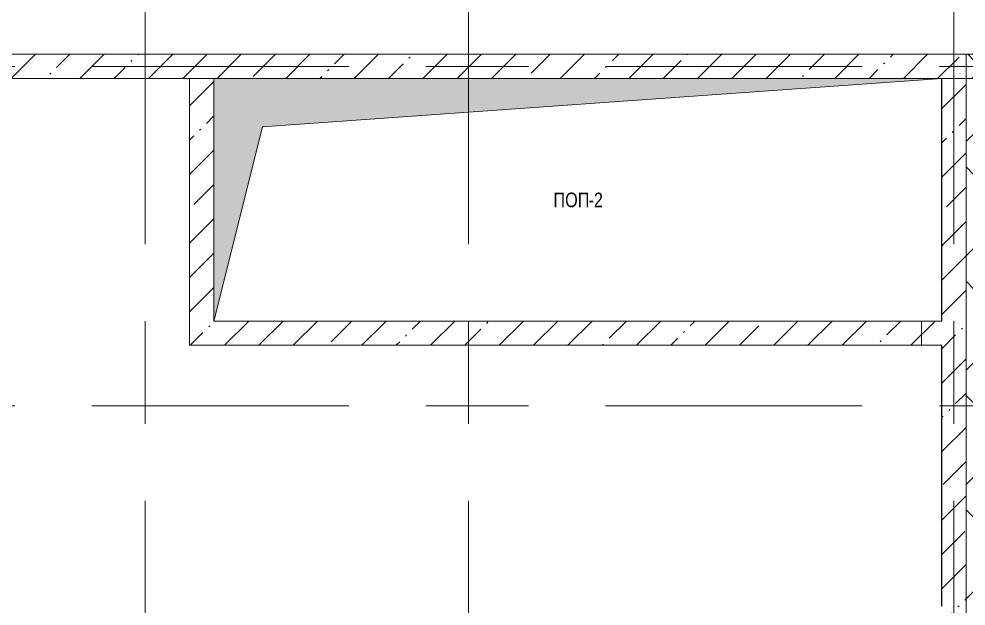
# Model space of a CAD drawing. Header units: millimetres. Extents: x 48966 to 294585, y -43515 to 30344.
# Drawn here: x 80372 to 92082, y -22559 to -15296 of the extents above; entities that cross this region are included whole.
import ezdxf

# ---------------------------------------------------------------- set-up
doc = ezdxf.new("R2010")
doc.units = ezdxf.units.MM
doc.linetypes.add('Осевые', pattern=[6350, 1270, -952.5, 3175, -952.5])
for name, color, linetype, lineweight in [('Обобщенные модели', 7, 'Continuous', 9), ('Общие ребра', 7, 'Continuous', 9), ('Оси-2', 7, 'Осевые', 9), ('Перекрытия', 7, 'Continuous', 9), ('Стены-1', 7, 'Continuous', 18), ('Типовые аннотации', 7, 'Continuous', 9), ('Штриховка разреза-1', 7, 'Continuous', 9), ('Элементы узлов', 7, 'Continuous', 9)]:
    doc.layers.add(name, color=color, linetype=linetype, lineweight=lineweight)
doc.layers.add('Обобщенные модели-2', color=7, linetype='Continuous', lineweight=9, true_color=0xffbc79)
doc.styles.add('Arial', font='Arial.ttf', dxfattribs={"width": 0.8, "height": 180})
pattern_1 = [(45, (0, 0), (-424.264, 424.264), [600, -100, 20, -100]), (45, (0, 424), (-424.264, 424.264), [])]

# ---------------------------------------------------------------- blocks, each defined once
blk = doc.blocks.new('170_ОтверстиеПрямоугольноеВертикальное - 170_ОтверстиеПрямоугольноеВертикальное-5689058-План 4-го этажа на отм_ _8_400')
at = {"layer": 'Обобщенные модели'}
for p, q in [((-4500, -1500), (-4500, 1500)), ((-4500, 1500), (4500, 1500)), ((4500, 1500), (4500, -1500)), ((4500, -1500), (-4500, -1500))]:
    blk.add_line(p, q, dxfattribs=at)

msp = doc.modelspace()

# ---------------------------------------------------------------- hatches: boundary and pattern name
at = {"layer": 'Штриховка разреза-1'}
h = msp.add_hatch(dxfattribs=at)
h.set_pattern_fill('FP_4', color=256, style=0, pattern_type=2)
h.set_pattern_definition(pattern_1)
h.paths.add_polyline_path([(91781.6, -16032.9), (92081.6, -16032.9), (92081.6, -15732.9), (72081.6, -15732.9), (72081.6, -16032.9), (87163.9, -16032.9)], flags=0)
h = msp.add_hatch(dxfattribs=at)
h.set_pattern_fill('FP_4', color=256, style=0, pattern_type=2)
h.set_pattern_definition(pattern_1)
h.paths.add_polyline_path([(92081.6, -16032.9), (92081.6, -15732.9), (81931.6, -15732.9), (81931.6, -16032.9), (87163.9, -16032.9)], flags=0)
h.paths.add_polyline_path([(92331.6, -16032.9), (92331.6, -15732.9), (92083.6, -15732.9), (92083.6, -16032.9)], flags=0)
h = msp.add_hatch(dxfattribs=at)
h.set_pattern_fill('FP_4', color=256, style=0, pattern_type=2)
h.set_pattern_definition(pattern_1)
h.paths.add_polyline_path([(98131.6, -16032.9), (98131.6, -15732.9), (92083.6, -15732.9), (92083.6, -16032.9)], flags=0)
h.paths.add_polyline_path([(92081.6, -16032.9), (92081.6, -15732.9), (81931.6, -15732.9), (81931.6, -16032.9), (87163.9, -16032.9)], flags=0)
h = msp.add_hatch(dxfattribs=at)
h.set_pattern_fill('FP_3', color=256, style=0, pattern_type=2)
h.set_pattern_definition([(45, (0, 0), (-707.107, 707.107), []), (135, (0, 0), (-707.107, -707.107), [])])
h.paths.add_polyline_path([(92081.6, -31383.4), (92181.6, -31383.4), (92181.6, -15732.9), (92081.6, -15732.9), (92081.6, -29700.8)], flags=0)
h = msp.add_hatch(dxfattribs=at)
h.set_pattern_fill('FP_4', color=256, style=0, pattern_type=2)
h.set_pattern_definition(pattern_1)
h.paths.add_polyline_path([(82781.6, -19332.9), (82781.6, -16032.9), (82481.6, -16032.9), (82481.6, -19332.9)], flags=0)
h = msp.add_hatch(dxfattribs=at)
h.set_pattern_fill('FP_4', color=256, style=0, pattern_type=2)
h.set_pattern_definition(pattern_1)
h.paths.add_polyline_path([(92081.6, -31383.4), (92081.6, -16032.9), (91781.6, -16032.9), (91781.6, -31383.4), (92025.5, -31383.4)], flags=0)
h = msp.add_hatch(dxfattribs=at)
h.set_pattern_fill('FP_4', color=256, style=0, pattern_type=2)
h.set_pattern_definition(pattern_1)
h.paths.add_polyline_path([(91781.6, -19332.9), (91781.6, -19032.9), (82781.6, -19032.9), (82781.6, -19332.9), (87163.9, -19332.9)], flags=0)
h = msp.add_hatch(dxfattribs=at)
h.set_pattern_fill('FP_4', color=256, style=0, pattern_type=2)
h.set_pattern_definition(pattern_1)
h.paths.add_polyline_path([(91531.6, -19332.9), (91531.6, -19032.9), (82781.6, -19032.9), (82781.6, -19332.9), (87163.9, -19332.9)], flags=0)
at = {"layer": 'Элементы узлов'}
msp.add_hatch(color=256, dxfattribs=at).paths.add_polyline_path([(82781.6, -19032.9), (83381.6, -16632.9), (91781.6, -16032.9), (82781.6, -16032.9), (82781.6, -19032.8)], flags=0)

# ---------------------------------------------------------------- linework, layer by layer
at = {"layer": 'Обобщенные модели-2'}
for p, q in [((91781.6, -16032.9), (82781.6, -16032.9)), ((82781.6, -16032.9), (82781.6, -19032.9)), ((91781.6, -19032.9), (91781.6, -16032.9)), ((82781.6, -19032.9), (91781.6, -19032.9))]:
    msp.add_line(p, q, dxfattribs=at)
at = {"layer": 'Общие ребра'}
for p, q in [((92081.6, -16032.9), (92081.6, -15732.9)), ((92081.6, -16032.9), (92081.6, -15732.9)), ((91781.6, -19032.9), (82783.6, -19032.9))]:
    msp.add_line(p, q, dxfattribs=at)
at = {"layer": 'Оси-2'}
for p, q in [((81931.6, 25417.1), (81931.6, -41737.8)), ((85931.6, 25417.1), (85931.6, -41737.8)), ((91931.6, 25417.1), (91931.6, -41737.8)), ((150171.6, -15882.9), (50565.6, -15882.9)), ((150171.6, -20082.9), (50565.6, -20082.9))]:
    msp.add_line(p, q, dxfattribs=at)
at = {"layer": 'Перекрытия'}
for p, q in [((82781.6, -15732.9), (72081.6, -15732.9)), ((82481.6, -16032.9), (72081.6, -16032.9)), ((82481.6, -19332.9), (82481.6, -16032.9)), ((82781.6, -19032.9), (82781.6, -16032.9)), ((91781.6, -19032.9), (82781.6, -19032.9)), ((92081.6, -24382.9), (92081.6, -19032.9)), ((91781.6, -19332.9), (82481.6, -19332.9)), ((91781.6, -22562.9), (91781.6, -19332.9))]:
    msp.add_line(p, q, dxfattribs=at)
at = {"layer": 'Стены-1'}
for p, q in [((92081.6, -15732.9), (72081.6, -15732.9)), ((92081.6, -15732.9), (81931.6, -15732.9)), ((81931.6, -15732.9), (81931.6, -16032.9)), ((92081.6, -15732.9), (81931.6, -15732.9)), ((81931.6, -15732.9), (81931.6, -16032.9)), ((100124.5, -15732.9), (92081.6, -15732.9)), ((92081.6, -15732.9), (92081.6, -31383.4)), ((92195.6, -15732.9), (92081.6, -15732.9)), ((72081.6, -16032.9), (91781.6, -16032.9)), ((81931.6, -16032.9), (82481.6, -16032.9)), ((81931.6, -16032.9), (82481.6, -16032.9)), ((82481.6, -16032.9), (82481.6, -19332.9)), ((82781.6, -19032.9), (82781.6, -16032.9)), ((82781.6, -16032.9), (92081.6, -16032.9)), ((82781.6, -16032.9), (92081.6, -16032.9)), ((91781.6, -16033.9), (91779.6, -16033.9)), ((91779.6, -16034.9), (91779.6, -19030.9)), ((91781.6, -16032.9), (91781.6, -19032.9)), ((91781.6, -19030.9), (91781.6, -16033.9)), ((92081.6, -31383.4), (92081.6, -16032.9)), ((92081.6, -16032.9), (100124.5, -16032.9)), ((82783.6, -19032.9), (82781.6, -19032.9)), ((91531.6, -19032.9), (82781.6, -19032.9)), ((91531.6, -19332.9), (91531.6, -19032.9)), ((82481.6, -19332.9), (82781.6, -19332.9)), ((82781.6, -19332.9), (91781.6, -19332.9)), ((82781.6, -19332.9), (91531.6, -19332.9)), ((91781.6, -19332.9), (91779.6, -19332.9)), ((91779.6, -19334.9), (91779.6, -22557.9)), ((91781.6, -19332.9), (91781.6, -22562.9)), ((91781.6, -22557.9), (91781.6, -19332.9))]:
    msp.add_line(p, q, dxfattribs=at)
at = {"layer": 'Элементы узлов'}
for p, q in [((91781.6, -16032.9), (82781.6, -16032.9)), ((82781.6, -16032.9), (82781.6, -19032.9)), ((91781.6, -16032.9), (83381.6, -16632.9)), ((83381.6, -16632.9), (91781.6, -16032.9)), ((91781.6, -19032.9), (91781.6, -16032.9)), ((83381.6, -16632.9), (82781.6, -19032.9)), ((82781.6, -19032.9), (83381.6, -16632.9)), ((82781.6, -19032.9), (91781.6, -19032.9))]:
    msp.add_line(p, q, dxfattribs=at)

# ---------------------------------------------------------------- block references
msp.add_blockref('170_ОтверстиеПрямоугольноеВертикальное - 170_ОтверстиеПрямоугольноеВертикальное-5689058-План 4-го этажа на отм_ _8_400', (87281.6, -17532.9), dxfattribs=at)

# ---------------------------------------------------------------- texts
at = {"layer": 'Типовые аннотации', "char_height": 180, "attachment_point": 1, "style": 'Arial'}
for s, insert, width in [('ПОП', (86979.4, -17444.9), 525.907), ('-2', (87413.4, -17444.9), 218.059)]:
    msp.add_mtext(s, dxfattribs=dict(at, insert=insert, width=width))

doc.saveas('drawing.dxf')
